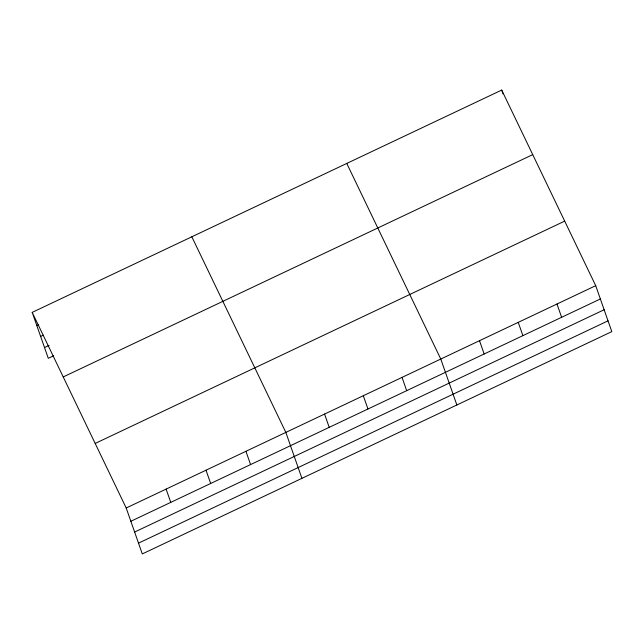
<?xml version="1.0" encoding="UTF-8"?>
<svg xmlns="http://www.w3.org/2000/svg" width="644" height="644" viewBox="0 0 644 644"><rect width="100%" height="100%" fill="white"/><g stroke="black" fill="none" stroke-linecap="round" stroke-linejoin="round"><path stroke-width="0.97" d="M32.2 312.38L501.708 90.071L595.716 285.678L611.8 331.62L142.292 553.929L126.2 507.995L32.2 312.38L48.284 358.322L53.726 355.746M36.853 325.655L38.664 324.801M40.62 336.434L43.341 335.146M44.517 347.543L49.049 345.393M63.225 376.933L532.733 154.624M95.183 443.442L564.691 221.125M126.2 507.995L595.716 285.678M130.853 521.27L600.361 298.961M134.628 532.049L604.136 309.74M138.516 543.15L608.025 320.841M346.77 163.431L440.778 359.046L456.862 404.979M191.832 236.791L285.839 432.406L301.923 478.347M501.708 90.071L503.036 93.863M556.98 304.024L561.624 317.299M518.243 322.362L522.896 335.637M479.506 340.7L484.159 353.983M402.041 377.384L406.686 390.658M363.305 395.722L367.957 409.004M324.568 414.068L329.221 427.342M245.928 451.307L250.58 464.582M206.016 470.201L210.668 483.475M166.112 489.094L170.765 502.376"/></g></svg>
